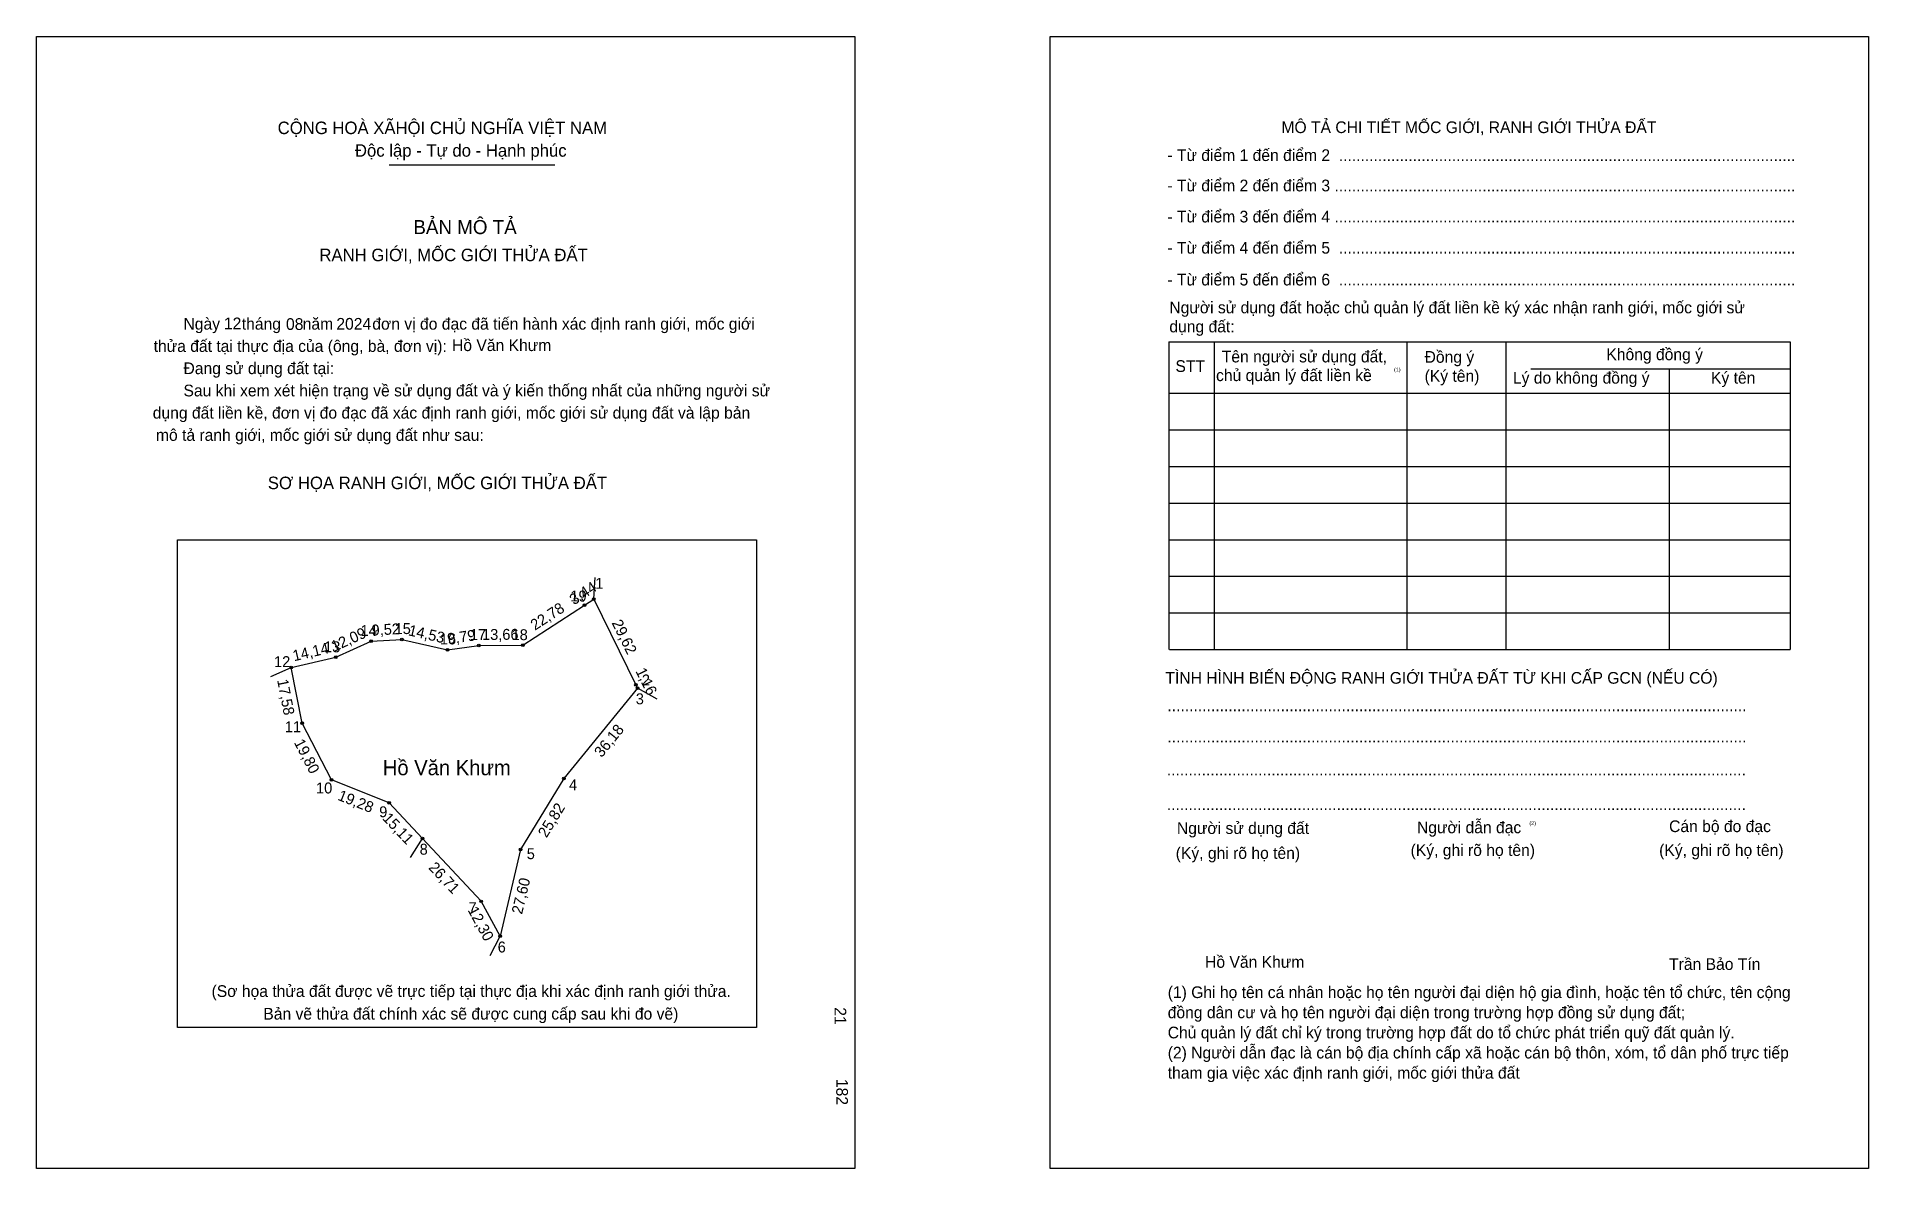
# Model space of a CAD drawing. Extents: x 546957 to 547525, y 1824272 to 1824623.
import ezdxf

# ---------------------------------------------------------------- set-up
doc = ezdxf.new("R2010")
doc.units = 0
for name, color, linetype in [('bmtKhungInTrang1', 7, 'Continuous'), ('bmtKhungInTrang2', 7, 'Continuous'), ('bmtNoiDung', 7, 'Continuous'), ('bmtTemplate', 7, 'Continuous'), ('CanhThua', 7, 'Continuous'), ('ChieuDaiCanhThua', 7, 'Continuous'), ('MocDinhThua', 7, 'Continuous'), ('RauThua', 7, 'Continuous'), ('SoHieuDinhThua', 7, 'Continuous'), ('TenChuSuDung', 7, 'Continuous')]:
    doc.layers.add(name, color=color, linetype=linetype)

msp = doc.modelspace()

# ---------------------------------------------------------------- linework, layer by layer
at = {"layer": 'bmtKhungInTrang1'}
msp.add_lwpolyline([(546957.32, 1824623.22), (547211.13, 1824623.22), (547211.13, 1824272.16), (546957.32, 1824272.16)], close=True, dxfattribs=at)
at = {"layer": 'bmtKhungInTrang2'}
msp.add_lwpolyline([(547271.66, 1824623.22), (547525.47, 1824623.22), (547525.47, 1824272.16), (547271.66, 1824272.16)], close=True, dxfattribs=at)
at = {"layer": 'bmtTemplate'}
for p, q in [((547066.69, 1824583.44), (547118.02, 1824583.44)), ((547322.58, 1824528.54), (547322.58, 1824433.1)), ((547382.28, 1824528.54), (547382.28, 1824433.1)), ((547413, 1824528.65), (547413, 1824433.1)), ((547501.17, 1824528.54), (547501.17, 1824433.1)), ((547420.79, 1824520.13), (547501.17, 1824520.13)), ((547308.66, 1824512.63), (547501.17, 1824512.63)), ((547308.66, 1824501.27), (547501.17, 1824501.27)), ((547308.66, 1824489.91), (547501.17, 1824489.91)), ((547308.66, 1824478.54), (547501.17, 1824478.54)), ((547308.66, 1824467.18), (547501.17, 1824467.18)), ((547308.66, 1824455.82), (547501.17, 1824455.82)), ((547308.66, 1824444.46), (547501.17, 1824444.46)), ((547308.66, 1824433.1), (547501.17, 1824433.1))]:
    msp.add_line(p, q, dxfattribs=at)
for points in [[(547308.53, 1824528.54), (547501.17, 1824528.54)], [(547308.53, 1824528.54), (547308.53, 1824433.1)], [(547463.7, 1824520.01), (547463.7, 1824433.1)]]:
    msp.add_lwpolyline(points, dxfattribs=at)
msp.add_lwpolyline([(547000.98, 1824315.89), (547000.98, 1824467.17), (547180.58, 1824467.17), (547180.58, 1824315.89)], close=True, dxfattribs=at)
at = {"layer": 'CanhThua'}
for p, q in [((547127.23, 1824446.86), (547130.11, 1824448.74)), ((547130.11, 1824448.74), (547143.21, 1824422.18)), ((547108.13, 1824434.46), (547127.23, 1824446.86)), ((547050.08, 1824430.72), (547061.09, 1824435.72)), ((547061.09, 1824435.72), (547070.6, 1824436.22)), ((547070.6, 1824436.22), (547084.77, 1824433)), ((547084.77, 1824433), (547094.46, 1824434.36)), ((547094.46, 1824434.36), (547108.13, 1824434.46)), ((547036.31, 1824427.51), (547050.08, 1824430.72)), ((547039.67, 1824410.26), (547036.31, 1824427.51)), ((547143.73, 1824421.13), (547120.87, 1824393.09)), ((547143.21, 1824422.18), (547143.73, 1824421.13)), ((547048.77, 1824392.67), (547039.67, 1824410.26)), ((547066.69, 1824385.57), (547048.77, 1824392.67)), ((547120.87, 1824393.09), (547107.43, 1824371.05)), ((547077, 1824374.52), (547066.69, 1824385.57)), ((547095.22, 1824355), (547077, 1824374.52)), ((547107.43, 1824371.05), (547101.09, 1824344.19)), ((547101.09, 1824344.19), (547095.22, 1824355))]:
    msp.add_line(p, q, dxfattribs=at)
at = {"layer": 'MocDinhThua'}
for centre in [(547130.11, 1824448.74), (547127.23, 1824446.86), (547061.09, 1824435.72), (547070.6, 1824436.22), (547084.77, 1824433), (547094.46, 1824434.36), (547108.13, 1824434.46), (547036.31, 1824427.51), (547050.08, 1824430.72), (547143.21, 1824422.18), (547143.73, 1824421.13), (547039.67, 1824410.26), (547048.77, 1824392.67), (547120.87, 1824393.09), (547066.69, 1824385.57), (547077, 1824374.52), (547107.43, 1824371.05), (547095.22, 1824355), (547101.09, 1824344.19)]:
    msp.add_circle(centre, 0.406, dxfattribs=at)
at = {"layer": 'RauThua'}
for p, q in [((547130.47, 1824454.02), (547130.56, 1824455.46)), ((547130.11, 1824448.74), (547130.47, 1824454.02)), ((547029.96, 1824424.72), (547036.31, 1824427.51)), ((547143.73, 1824421.13), (547143.78, 1824421.1)), ((547143.78, 1824421.1), (547149.64, 1824417.86)), ((547073.31, 1824368.56), (547077, 1824374.52)), ((547098, 1824338.17), (547101.09, 1824344.19))]:
    msp.add_line(p, q, dxfattribs=at)

# ---------------------------------------------------------------- texts
at = {"layer": 'bmtNoiDung'}
for s, height, p in [('12', 3.632, (547015.4, 1824532.45)), ('08', 3.632, (547034.66, 1824532.25)), ('2024', 3.632, (547050.28, 1824532.32)), ('Hồ Văn Khưm', 3.6316, (547086.16, 1824525.69)), ('Hồ Văn Khưm', 3.6316, (547319.74, 1824334.38))]:
    msp.add_text(s, height=height, dxfattribs=at).set_placement(p)
for s, p in [('21', (547204.81, 1824322.14)), ('182', (547205.33, 1824299.91))]:
    msp.add_text(s, height=3.632, rotation=270, dxfattribs=at).set_placement(p)
at = {"layer": 'bmtTemplate'}
for s, height, p in [('CỘNG HOÀ XÃHỘI CHỦ NGHĨA VIỆT NAM', 3.8738, (547032.08, 1824592.99)), ('MÔ TẢ CHI TIẾT MỐC GIỚI, RANH GIỚI THỬA ĐẤT', 3.6303, (547343.42, 1824593.3)), ('Độc lập - Tự do - Hạnh phúc', 3.8738, (547056.04, 1824585.98)), ('- Từ điểm 1 đến điểm 2  .........................................................................................................', 3.63026, (547308.04, 1824584.64)), ('- Từ điểm 2 đến điểm 3 ..........................................................................................................', 3.63026, (547308.04, 1824575.23)), ('- Từ điểm 3 đến điểm 4 ..........................................................................................................', 3.63026, (547308.04, 1824565.58)), ('BẢN MÔ TẢ', 4.358, (547074.17, 1824561.97)), ('RANH GIỚI, MỐC GIỚI THỬA ĐẤT', 3.8738, (547045.03, 1824553.57)), ('- Từ điểm 4 đến điểm 5  .........................................................................................................', 3.63026, (547308.04, 1824555.92)), ('- Từ điểm 5 đến điểm 6  .........................................................................................................', 3.63026, (547308.04, 1824546.03)), ('Người sử dụng đất hoặc chủ quản lý đất liền kề ký xác nhận ranh giới, mốc giới sử', 3.6303, (547308.66, 1824537.4)), ('Ngày     tháng     năm         đơn vị đo đạc đã tiến hành xác định ranh giới, mốc giới ', 3.6316, (547002.86, 1824532.33)), ('dụng đất:', 3.63, (547308.66, 1824531.49)), ('thửa đất tại thực địa của (ông, bà, đơn vị):', 3.6316, (546993.6, 1824525.43)), ('Đang sử dụng đất tại:', 3.6316, (547002.86, 1824518.53)), ('STT', 3.63, (547310.55, 1824519.22)), ('Tên người sử dụng đất,', 3.6303, (547324.92, 1824522.17)), ('Đồng ý', 3.63, (547387.83, 1824522.06)), ('Không đồng ý', 3.6303, (547444.21, 1824522.86)), ('chủ quản lý đất liền kề', 3.6303, (547323.14, 1824516.37)), ('(1)', 1.211, (547378.35, 1824519.35)), ('(Ký tên)', 3.63, (547387.83, 1824516.15)), ('Lý do không đồng ý', 3.6303, (547415.22, 1824515.59)), ('Ký tên', 3.63, (547476.66, 1824515.59)), ('Sau khi xem xét hiện trạng về sử dụng đất và ý kiến thống nhất của những người sử ', 3.6316, (547002.86, 1824511.63)), ('dụng đất liền kề, đơn vị đo đạc đã xác định ranh giới, mốc giới sử dụng đất và lập bản', 3.6316, (546993.33, 1824504.74)), ('mô tả ranh giới, mốc giới sử dụng đất như sau:', 3.6316, (546994.32, 1824497.84)), ('SƠ HỌA RANH GIỚI, MỐC GIỚI THỬA ĐẤT', 3.8738, (547029.02, 1824482.86)), ('TÌNH HÌNH BIẾN ĐỘNG RANH GIỚI THỬA ĐẤT TỪ KHI CẤP GCN (NẾU CÓ)', 3.6303, (547307.43, 1824422.5)), ('.....................................................................................................................................', 3.63571, (547308.04, 1824413.96)), ('.....................................................................................................................................', 3.63571, (547308.04, 1824404.3)), ('.....................................................................................................................................', 3.63571, (547307.85, 1824394.08)), ('.....................................................................................................................................', 3.63571, (547307.85, 1824383.28)), ('Người dẫn đạc', 3.6303, (547385.46, 1824376.13)), ('Cán bộ đo đạc', 3.6303, (547463.66, 1824376.47)), ('Người sử dụng đất', 3.6303, (547311, 1824375.9)), ('(2)', 1.211, (547420.32, 1824378.63)), ('(Ký, ghi rõ họ tên)', 3.6303, (547310.63, 1824368.17)), ('(Ký, ghi rõ họ tên)', 3.6303, (547383.49, 1824369.08)), ('(Ký, ghi rõ họ tên)', 3.6303, (547460.58, 1824369.08)), ('Trần Bảo Tín', 3.6303, (547463.66, 1824333.72)), ('(Sơ họa thửa đất được vẽ trực tiếp tại thực địa khi xác định ranh giới thửa.', 3.6316, (547011.58, 1824325.34)), ('(1) Ghi họ tên cá nhân hoặc họ tên người đại diện hộ gia đình, hoặc tên tổ chức, tên cộng', 3.6303, (547308.15, 1824324.99)), ('Bản vẽ thửa đất chính xác sẽ được cung cấp sau khi đo vẽ)', 3.6316, (547027.63, 1824318.32)), ('đồng dân cư và họ tên người đại diện trong trường hợp đồng sử dụng đất;', 3.6303, (547308.15, 1824318.74)), ('Chủ quản lý đất chỉ ký trong trường hợp đất do tổ chức phát triển quỹ đất quản lý.', 3.6303, (547308.15, 1824312.49)), ('(2) Người dẫn đạc là cán bộ địa chính cấp xã hoặc cán bộ thôn, xóm, tổ dân phố trực tiếp', 3.6303, (547308.15, 1824306.25)), ('tham gia việc xác định ranh giới, mốc giới thửa đất', 3.6303, (547308.15, 1824300))]:
    msp.add_text(s, height=height, dxfattribs=at).set_placement(p)
at = {"layer": 'ChieuDaiCanhThua'}
for s, rotation, p in [('3,44', 33.0008, (547123.99, 1824446.78)), ('22,78', 33.0014, (547111.89, 1824438.92)), ('12,09', 24.3993, (547049.6, 1824432.36)), ('9,52', 3.0302, (547061.29, 1824437.42)), ('14,53', 347.1839, (547072.4, 1824437.55)), ('9,79', 8.0184, (547084.93, 1824434.73)), ('13,66', 0.3983, (547095.48, 1824436.06)), ('29,62', 296.2596, (547135.62, 1824441.39)), ('14,14', 13.1224, (547037.16, 1824429.45)), ('1,16', 296.3005, (547143, 1824426.43)), ('17,58', 281.0421, (547031.89, 1824423.61)), ('36,18', 50.8178, (547132.57, 1824399.4)), ('19,80', 297.3494, (547037.05, 1824404.29)), ('19,28', 338.3818, (547050.46, 1824386.54)), ('15,11', 313.0212, (547064.4, 1824380.59)), ('25,82', 58.6126, (547115.47, 1824374.49)), ('26,71', 313.0229, (547078.66, 1824365.3)), ('27,60', 76.7235, (547107.87, 1824350.81)), ('12,30', 298.4882, (547090.93, 1824352.27))]:
    msp.add_text(s, height=3.384, rotation=rotation, dxfattribs=at).set_placement(p)
at = {"layer": 'SoHieuDinhThua'}
for s, height, p in [('1', 3.38, (547130.58, 1824451.94)), ('19', 3.384, (547122.86, 1824448.01)), ('14', 3.384, (547057.78, 1824437.31)), ('15', 3.384, (547068.35, 1824437.9)), ('16', 3.384, (547082.39, 1824434.69)), ('17', 3.384, (547091.7, 1824436.05)), ('18', 3.384, (547104.63, 1824436.01)), ('13', 3.384, (547046.47, 1824432.24)), ('12', 3.384, (547030.96, 1824427.66)), ('2', 3.38, (547145.06, 1824421.98)), ('3', 3.38, (547143.16, 1824416.12)), ('11', 3.384, (547034.28, 1824407.45)), ('10', 3.384, (547043.98, 1824388.47)), ('4', 3.38, (547122.44, 1824389.45)), ('9', 3.38, (547063.57, 1824381.08)), ('8', 3.38, (547076.12, 1824369.46)), ('5', 3.38, (547109.34, 1824368.08)), ('7', 3.38, (547091.27, 1824351.33)), ('6', 3.38, (547100.33, 1824339.14))]:
    msp.add_text(s, height=height, dxfattribs=at).set_placement(p)
at = {"layer": 'TenChuSuDung'}
msp.add_text('Hồ Văn Khưm', height=4.6826, dxfattribs=at).set_placement((547064.69, 1824394.12))

doc.saveas('drawing.dxf')
